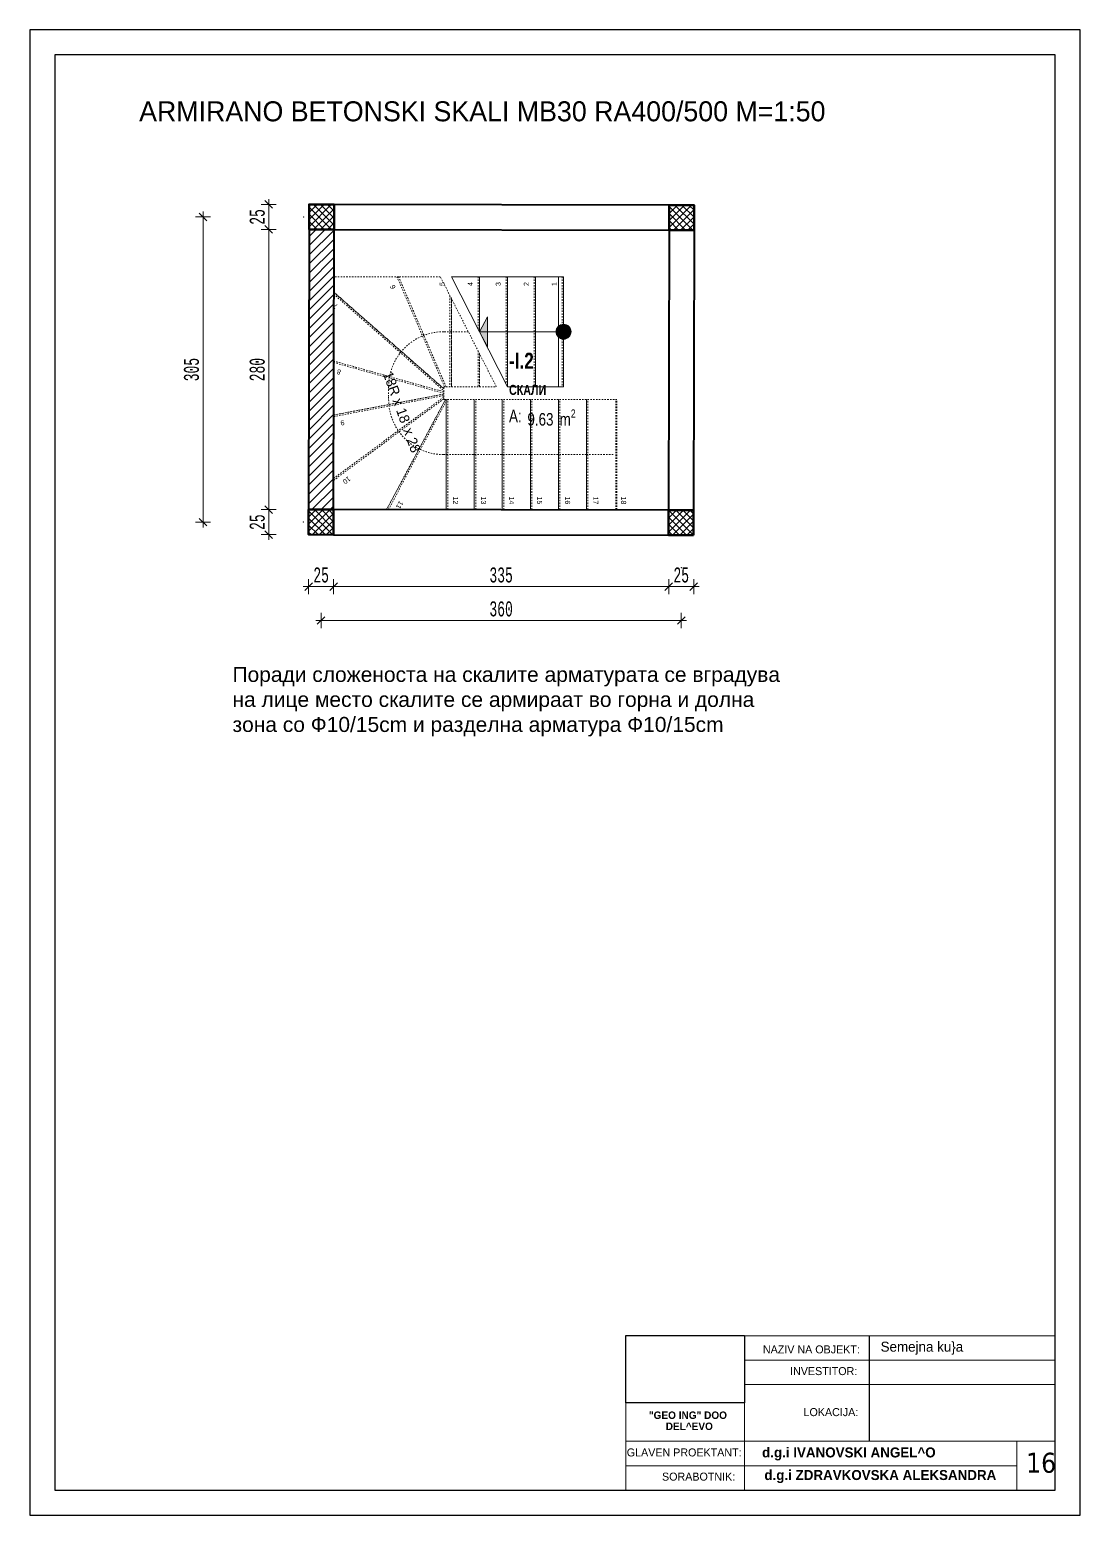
# Model space of a CAD drawing. Header units: inches. Extents: x -11900 to 13037, y 1089 to 2583.
# Drawn here: x 11987 to 13037, y 1089 to 2574 of the extents above; entities that cross this region are included whole.
import ezdxf

# ---------------------------------------------------------------- set-up
doc = ezdxf.new("R2010")
doc.units = ezdxf.units.IN
doc.header["$MEASUREMENT"] = 0
doc.linetypes.add('- Двойно прекъснати линии', pattern=[1093.611073, 529.166651, -211.666656, 141.111112, -211.666656])
doc.linetypes.add('Small Dashed', pattern=[282.222222, 141.111111, -141.111111])
for name, color, linetype in [('6 _ - Конструктивни оси.Dimensioning', 7, 'Continuous'), ('Model Unit - Zone', 7, 'Continuous'), ('PECAT', 7, 'Continuous'), ('Structural - Bearing', 7, 'Continuous'), ('Structural - Stair & Railing', 7, 'Continuous'), ('text', 1, 'Continuous')]:
    doc.layers.add(name, color=color, linetype=linetype)
doc.layers.add('KOTI', color=150, linetype='Continuous', lineweight=9)
doc.layers.add('Pecat_Pen_No__1', color=7, linetype='Continuous', lineweight=13)
doc.styles.add('GENERATED_STYLE_3', font='GOTHIC.TTF')
doc.styles.add('GENERATED_STYLE_4', font='arial.ttf')
doc.styles.add('GENERATED_STYLE_5', font='arialbd.ttf')
doc.styles.add('GENERATED_STYLE_6', font='Cambria Math.ttf')
doc.styles.add('koti', font='monotxt.shx', dxfattribs={"width": 0.6, "height": 15})
doc.styles.add('MACCSWISS', font='', dxfattribs={"height": 25})
doc.styles.add('MAKTIMS', font='', dxfattribs={"height": 20})
doc.styles.get("Standard").update_dxf_attribs({"font": 'arial.ttf'})
doc.styles.get('MACCSWISS').set_extended_font_data('MAC C Swiss')
doc.styles.get('MAKTIMS').set_extended_font_data('MAC C Times')
doc.dimstyles.new('100', dxfattribs={"dimtxt": 15, "dimasz": 0.1, "dimexe": 0.18, "dimexo": 0.0625, "dimgap": 4, "dimtad": 1, "dimdec": 0, "dimzin": 12, "dimdsep": 46, "dimtxsty": 'koti', "dimblk": 'A$C321216CB', "dimcen": 0.09, "dimse1": 1, "dimse2": 1, "dimclrd": 256, "dimclrt": 256, "dimadec": 3, "dimazin": 0, "dimtfac": 1, "dimtdec": 0, "dimtix": 1, "dimtmove": 2, "dimatfit": 3, "dimldrblk": 'A$C321216CB', "dimfxl": 0.18, "dimtolj": 1, "dimtzin": 0, "dimlwd": -1, "dimarcsym": 0})
picture_1 = doc.add_image_def('image1.jpg', size_in_pixel=(1216, 687))
pattern_1 = [(45, (6580.225, 2270.0285), (-3.5355335, 3.5355335), []), (135, (6580.225, 2270.0285), (3.5355335, 3.5355335), [])]

# ---------------------------------------------------------------- blocks, each defined once
blk = doc.blocks.new('A$C321216CB')
for p, q in [((-54, 0), (54, 0)), ((-38, -38), (38, 38)), ((0, -75), (0, 75))]:
    blk.add_line(p, q)
blk = doc.blocks.new('*D701')
at = {"layer": 'Defpoints', "color": 0, "transparency": 16777216}
for p in [(12226, 2386.7), (12160.3, 2081.6), (12226, 2081.6)]:
    blk.add_point(p, dxfattribs=at)
at = {"layer": 'KOTI', "transparency": 16777216}
blk.add_line((12160.3, 2386.6), (12160.3, 2081.7), dxfattribs=at)
at = {"layer": 'KOTI', "transparency": 16777216, "xscale": 0.1, "yscale": 0.1, "zscale": 0.1}
for p, rotation in [((12160.3, 2386.7), 90), ((12160.3, 2081.6), 270)]:
    blk.add_blockref('A$C321216CB', p, dxfattribs=dict(at, rotation=rotation))
at = {"layer": 'KOTI', "transparency": 16777216, "insert": (12148.8, 2234.1), "char_height": 15, "attachment_point": 5, "rotation": 90, "style": 'koti'}
blk.add_mtext('\\A1;305', dxfattribs=at)
blk = doc.blocks.new('*D702')
at = {"layer": 'Defpoints', "color": 0, "transparency": 16777216}
for p in [(12266.3, 2399.2), (12226, 2374.2), (12266.2, 2374.2)]:
    blk.add_point(p, dxfattribs=at)
at = {"layer": 'KOTI', "transparency": 16777216}
blk.add_line((12226, 2399.1), (12226, 2374.3), dxfattribs=at)
at = {"layer": 'KOTI', "transparency": 16777216, "xscale": 0.1, "yscale": 0.1, "zscale": 0.1}
for p, rotation in [((12226, 2399.2), 90), ((12226, 2374.2), 270)]:
    blk.add_blockref('A$C321216CB', p, dxfattribs=dict(at, rotation=rotation))
at = {"layer": 'KOTI', "transparency": 16777216, "insert": (12214.5, 2386.7), "char_height": 15, "attachment_point": 5, "rotation": 90, "style": 'koti'}
blk.add_mtext('\\A1;25', dxfattribs=at)
blk = doc.blocks.new('*D703')
at = {"layer": 'Defpoints', "color": 0, "transparency": 16777216}
for p in [(12266.2, 2374.2), (12226, 2094.1), (12290.8, 2094.1)]:
    blk.add_point(p, dxfattribs=at)
at = {"layer": 'KOTI', "transparency": 16777216}
blk.add_line((12226, 2374.1), (12226, 2094.2), dxfattribs=at)
at = {"layer": 'KOTI', "transparency": 16777216, "xscale": 0.1, "yscale": 0.1, "zscale": 0.1}
for p, rotation in [((12226, 2374.2), 90), ((12226, 2094.1), 270)]:
    blk.add_blockref('A$C321216CB', p, dxfattribs=dict(at, rotation=rotation))
at = {"layer": 'KOTI', "transparency": 16777216, "insert": (12214.5, 2234.1), "char_height": 15, "attachment_point": 5, "rotation": 90, "style": 'koti'}
blk.add_mtext('\\A1;280', dxfattribs=at)
blk = doc.blocks.new('*D704')
at = {"layer": 'Defpoints', "color": 0, "transparency": 16777216}
for p in [(12290.8, 2094.1), (12226, 2069.2), (12265.8, 2069.2)]:
    blk.add_point(p, dxfattribs=at)
at = {"layer": 'KOTI', "transparency": 16777216}
blk.add_line((12226, 2094), (12226, 2069.3), dxfattribs=at)
at = {"layer": 'KOTI', "transparency": 16777216, "xscale": 0.1, "yscale": 0.1, "zscale": 0.1}
for p, rotation in [((12226, 2094.1), 90), ((12226, 2069.2), 270)]:
    blk.add_blockref('A$C321216CB', p, dxfattribs=dict(at, rotation=rotation))
at = {"layer": 'KOTI', "transparency": 16777216, "insert": (12214.5, 2081.6), "char_height": 15, "attachment_point": 5, "rotation": 90, "style": 'koti'}
blk.add_mtext('\\A1;25', dxfattribs=at)
blk = doc.blocks.new('*D712')
at = {"layer": 'Defpoints', "color": 0, "transparency": 16777216}
for p in [(12265.8, 2164), (12290.8, 2164), (12265.8, 2017.2)]:
    blk.add_point(p, dxfattribs=at)
at = {"layer": 'KOTI', "transparency": 16777216}
blk.add_line((12290.7, 2017.2), (12265.9, 2017.2), dxfattribs=at)
at = {"layer": 'KOTI', "transparency": 16777216, "xscale": 0.1, "yscale": 0.1, "zscale": 0.1, "rotation": 180}
blk.add_blockref('A$C321216CB', (12265.8, 2017.2), dxfattribs=at)
at = {"layer": 'KOTI', "transparency": 16777216, "xscale": 0.1, "yscale": 0.1, "zscale": 0.1}
blk.add_blockref('A$C321216CB', (12290.8, 2017.2), dxfattribs=at)
at = {"layer": 'KOTI', "transparency": 16777216, "insert": (12278.3, 2028.7), "char_height": 15, "attachment_point": 5, "style": 'koti'}
blk.add_mtext('\\A1;25', dxfattribs=at)
blk = doc.blocks.new('*D713')
at = {"layer": 'Defpoints', "color": 0, "transparency": 16777216}
for p in [(12290.8, 2164), (12625.7, 2155), (12625.7, 2017.2)]:
    blk.add_point(p, dxfattribs=at)
at = {"layer": 'KOTI', "transparency": 16777216}
blk.add_line((12290.9, 2017.2), (12625.6, 2017.2), dxfattribs=at)
at = {"layer": 'KOTI', "transparency": 16777216, "xscale": 0.1, "yscale": 0.1, "zscale": 0.1, "rotation": 180}
blk.add_blockref('A$C321216CB', (12290.8, 2017.2), dxfattribs=at)
at = {"layer": 'KOTI', "transparency": 16777216, "xscale": 0.1, "yscale": 0.1, "zscale": 0.1}
blk.add_blockref('A$C321216CB', (12625.7, 2017.2), dxfattribs=at)
at = {"layer": 'KOTI', "transparency": 16777216, "insert": (12458.2, 2028.7), "char_height": 15, "attachment_point": 5, "style": 'koti'}
blk.add_mtext('\\A1;335', dxfattribs=at)
blk = doc.blocks.new('*D714')
at = {"layer": 'Defpoints', "color": 0, "transparency": 16777216}
for p in [(12625.7, 2155), (12650.7, 2155), (12650.7, 2017.2)]:
    blk.add_point(p, dxfattribs=at)
at = {"layer": 'KOTI', "transparency": 16777216}
blk.add_line((12625.8, 2017.2), (12650.6, 2017.2), dxfattribs=at)
at = {"layer": 'KOTI', "transparency": 16777216, "xscale": 0.1, "yscale": 0.1, "zscale": 0.1, "rotation": 180}
blk.add_blockref('A$C321216CB', (12625.7, 2017.2), dxfattribs=at)
at = {"layer": 'KOTI', "transparency": 16777216, "xscale": 0.1, "yscale": 0.1, "zscale": 0.1}
blk.add_blockref('A$C321216CB', (12650.7, 2017.2), dxfattribs=at)
at = {"layer": 'KOTI', "transparency": 16777216, "insert": (12638.2, 2028.7), "char_height": 15, "attachment_point": 5, "style": 'koti'}
blk.add_mtext('\\A1;25', dxfattribs=at)
blk = doc.blocks.new('*D715')
at = {"layer": 'Defpoints', "color": 0, "transparency": 16777216}
for p in [(12278.3, 2016.8), (12638.2, 2016.8), (12638.2, 1983.3)]:
    blk.add_point(p, dxfattribs=at)
at = {"layer": 'KOTI', "transparency": 16777216}
blk.add_line((12278.4, 1983.3), (12638.1, 1983.3), dxfattribs=at)
at = {"layer": 'KOTI', "transparency": 16777216, "xscale": 0.1, "yscale": 0.1, "zscale": 0.1, "rotation": 180}
blk.add_blockref('A$C321216CB', (12278.3, 1983.3), dxfattribs=at)
at = {"layer": 'KOTI', "transparency": 16777216, "xscale": 0.1, "yscale": 0.1, "zscale": 0.1}
blk.add_blockref('A$C321216CB', (12638.2, 1983.3), dxfattribs=at)
at = {"layer": 'KOTI', "transparency": 16777216, "insert": (12458.2, 1994.8), "char_height": 15, "attachment_point": 5, "style": 'koti'}
blk.add_mtext('\\A1;360', dxfattribs=at)

msp = doc.modelspace()

# ---------------------------------------------------------------- hatches: boundary and pattern name
at = {"layer": 'Structural - Bearing', "linetype": 'Continuous', "lineweight": 13}
h = msp.add_hatch(dxfattribs=at)
h.set_pattern_fill('1_БЕТОН_СГЛОБЯЕМИ_ЕЛЕМЕН_E7', color=256, scale=0.05, style=0, pattern_type=2)
h.set_pattern_definition(pattern_1)
h.paths.add_polyline_path([(12291.2, 2374.1), (12291.3, 2399.1), (12266.3, 2399.2), (12266.2, 2374.2)])
h = msp.add_hatch(dxfattribs=at)
h.set_pattern_fill('1_БЕТОН_СГЛОБЯЕМИ_ЕЛЕМЕН_E7', color=256, scale=0.05, style=0, pattern_type=2)
h.set_pattern_definition(pattern_1)
h.paths.add_polyline_path([(12651, 2373.6), (12651, 2398.6), (12626, 2398.6), (12626, 2373.6)])
at = {"layer": 'Structural - Bearing', "linetype": 'Continuous', "lineweight": 15}
h = msp.add_hatch(dxfattribs=at)
h.set_pattern_fill('COMMON_BRICK_0001', color=256, scale=0.05, style=0, pattern_type=2)
h.set_pattern_definition([(45, (6580.225, 2270.0285), (-4.596193, 4.596193), [])])
h.paths.add_polyline_path([(12266.2, 2374.2), (12265.8, 2094.2), (12290.8, 2094.1), (12291.2, 2374.1)])
at = {"layer": 'Structural - Bearing', "linetype": 'Continuous', "lineweight": 13}
h = msp.add_hatch(dxfattribs=at)
h.set_pattern_fill('1_БЕТОН_СГЛОБЯЕМИ_ЕЛЕМЕН_E7', color=256, scale=0.05, style=0, pattern_type=2)
h.set_pattern_definition(pattern_1)
h.paths.add_polyline_path([(12290.8, 2069.1), (12290.8, 2094.1), (12265.8, 2094.2), (12265.8, 2069.2)])
h = msp.add_hatch(dxfattribs=at)
h.set_pattern_fill('1_БЕТОН_СГЛОБЯЕМИ_ЕЛЕМЕН_E7', color=256, scale=0.05, style=0, pattern_type=2)
h.set_pattern_definition(pattern_1)
h.paths.add_polyline_path([(12650.5, 2068.6), (12650.6, 2093.6), (12625.6, 2093.6), (12625.5, 2068.6)])
at = {"layer": 'Structural - Stair & Railing', "linetype": 'Continuous', "lineweight": 20}
for points in [[(12436.6, 2272), (12444.6, 2257), (12444.6, 2287)], [(12520.6, 2279.5, 1), (12520.6, 2264.5, 1)]]:
    msp.add_hatch(color=256, dxfattribs=at).paths.add_polyline_path(points)

# ---------------------------------------------------------------- linework, layer by layer
msp.add_line((12825.9, 1268.4), (12825.9, 1162.8))
for points in [[(11987, 1088.9), (13037, 1088.9), (13037, 2573.9), (11987, 2573.9)], [(12012, 1113.9), (13012, 1113.9), (13012, 2548.9), (12012, 2548.9)]]:
    msp.add_lwpolyline(points, close=True)
at = {"layer": '6 _ - Конструктивни оси.Dimensioning', "linetype": '- Двойно прекъснати линии', "lineweight": 13, "ltscale": 0.01}
for p in [(12260.8, 2386.7), (12260.8, 2386.7), (12260.4, 2081.7), (12260.4, 2081.7)]:
    msp.add_point(p, dxfattribs=at)
at = {"layer": 'KOTI'}
msp.add_point((12638.2, 2036.2), dxfattribs=at)
msp.add_point((12638.2, 2036.2), dxfattribs=at)
at = {"layer": 'PECAT', "linetype": 'Continuous', "lineweight": 13}
for p, q in [((12582.9, 1215.5), (12582.9, 1268.4)), ((12582.9, 1242), (12582.9, 1268.4)), ((12582.9, 1195.2), (12582.9, 1268.4)), ((13012, 1268.4), (12609.8, 1268.4)), ((12701.6, 1113.7), (12701.6, 1268.4)), ((12701.6, 1215.5), (12701.6, 1268.4)), ((12582.9, 1201.4), (12582.9, 1254.3)), ((12582.9, 1244), (12582.9, 1244)), ((12701.6, 1244), (13012, 1244)), ((12582.9, 1113.9), (12582.9, 1219.7)), ((12582.9, 1219.5), (12582.9, 1219.5)), ((12701.6, 1219.5), (13012, 1219.5)), ((12582.9, 1162.8), (13012, 1162.8)), ((12825.9, 1162.8), (13012, 1162.8)), ((12973.7, 1113.9), (12973.7, 1162.8)), ((12582.9, 1138.3), (12973.7, 1138.3))]:
    msp.add_line(p, q, dxfattribs=at)
at = {"layer": 'Structural - Bearing', "linetype": 'Continuous', "lineweight": 60, "ltscale": 0.01, "flags": 128}
for points in [[(12291.2, 2374.1), (12291.3, 2399.1), (12266.3, 2399.2), (12266.2, 2374.2)], [(12651, 2373.6), (12651, 2398.6), (12626, 2398.6), (12626, 2373.6)], [(12290.8, 2069.1), (12290.8, 2094.1), (12265.8, 2094.2), (12265.8, 2069.2)], [(12650.5, 2068.6), (12650.6, 2093.6), (12625.6, 2093.6), (12625.5, 2068.6)]]:
    msp.add_lwpolyline(points, close=True, dxfattribs=at)
at = {"layer": 'Structural - Bearing', "linetype": 'Continuous', "lineweight": 40, "ltscale": 0.01, "flags": 128}
for points in [[(12626, 2398.6), (12291.3, 2399.1)], [(12266.2, 2374.2), (12265.8, 2094.2)], [(12290.8, 2094.1), (12291.2, 2374.1)], [(12291.2, 2374.1), (12626, 2373.6)], [(12626, 2373.6), (12625.6, 2093.6)], [(12651, 2373.6), (12650.6, 2093.6)], [(12625.6, 2093.6), (12290.8, 2094.1)], [(12290.8, 2069.1), (12625.5, 2068.6)]]:
    msp.add_lwpolyline(points, dxfattribs=at)
at = {"layer": 'Structural - Stair & Railing', "linetype": 'Small Dashed', "lineweight": 13, "ltscale": 0.01}
for p, q in [((12355.7, 2327), (12290.8, 2327)), ((12290.8, 2327), (12290.8, 2311.6)), ((12354, 2327), (12401.6, 2217)), ((12397.4, 2327), (12355.7, 2327)), ((12355.7, 2327), (12403.2, 2217)), ((12403.2, 2217), (12355.7, 2327)), ((12453.4, 2217), (12397.4, 2327)), ((12435.1, 2327), (12435.1, 2274.9)), ((12463.1, 2327), (12463.1, 2219.9)), ((12491.1, 2327), (12491.1, 2217)), ((12519.1, 2327), (12519.1, 2217)), ((12290.8, 2311.6), (12400.8, 2215.1)), ((12400.8, 2215.1), (12290.8, 2311.6)), ((12290.8, 2311.6), (12290.8, 2242.7)), ((12290.8, 2309.6), (12400.8, 2213.1)), ((12407.1, 2307.9), (12407.1, 2217)), ((12408.6, 2305), (12408.6, 2217)), ((12408.6, 2217), (12408.6, 2305)), ((12425.4, 2272), (12400.8, 2272)), ((12290.8, 2242.7), (12400.8, 2212)), ((12400.8, 2212), (12290.8, 2242.7)), ((12290.8, 2242.7), (12290.8, 2206.6)), ((12435.1, 2252.9), (12435.1, 2217)), ((12436.6, 2250), (12436.6, 2217)), ((12436.6, 2217), (12436.6, 2250)), ((12290.8, 2241.2), (12400.8, 2210.4)), ((12345.8, 2217), (12345.8, 2206.6)), ((12400.8, 2215.1), (12400.8, 2217)), ((12400.8, 2217), (12403.2, 2217)), ((12400.8, 2212), (12400.8, 2215.1)), ((12403.2, 2217), (12408.6, 2217)), ((12408.6, 2217), (12436.6, 2217)), ((12436.6, 2217), (12453.4, 2217)), ((12290.8, 2188.7), (12400.8, 2209.6)), ((12400.8, 2209.6), (12290.8, 2188.7)), ((12290.8, 2187.1), (12400.8, 2208.1)), ((12290.8, 2125.3), (12400.8, 2206.7)), ((12400.8, 2206.7), (12290.8, 2125.3)), ((12290.8, 2206.6), (12290.8, 2188.7)), ((12290.8, 2123.4), (12400.8, 2204.9)), ((12343.8, 2094.1), (12402.5, 2204.1)), ((12402.5, 2204.1), (12343.8, 2094.1)), ((12345.5, 2094.1), (12404.2, 2204.1)), ((12345.8, 2206.6), (12345.8, 2204.1)), ((12400.8, 2209.6), (12400.8, 2212)), ((12400.8, 2206.7), (12400.8, 2209.6)), ((12400.8, 2206.6), (12400.8, 2206.7)), ((12400.8, 2204.1), (12400.8, 2206.6)), ((12402.5, 2204.1), (12400.8, 2204.1)), ((12403.4, 2204.1), (12402.5, 2204.1)), ((12403.4, 2094.1), (12403.4, 2204.1)), ((12403.4, 2204.1), (12403.4, 2094.1)), ((12431.4, 2204.1), (12403.4, 2204.1)), ((12404.9, 2094.1), (12404.9, 2204.1)), ((12431.4, 2094.1), (12431.4, 2204.1)), ((12431.4, 2204.1), (12431.4, 2094.1)), ((12459.4, 2204.1), (12431.4, 2204.1)), ((12432.9, 2094.1), (12432.9, 2204.1)), ((12459.4, 2094.1), (12459.4, 2204.1)), ((12459.4, 2204.1), (12459.4, 2094.1)), ((12487.4, 2204.1), (12459.4, 2204.1)), ((12460.9, 2094.1), (12460.9, 2204.1)), ((12487.4, 2094.1), (12487.4, 2204.1)), ((12487.4, 2204.1), (12487.4, 2094.1)), ((12515.4, 2204.1), (12487.4, 2204.1)), ((12488.9, 2094.1), (12488.9, 2204.1)), ((12515.4, 2094.1), (12515.4, 2204.1)), ((12515.4, 2204.1), (12515.4, 2094.1)), ((12543.4, 2204.1), (12515.4, 2204.1)), ((12516.9, 2094.1), (12516.9, 2204.1)), ((12543.4, 2094.1), (12543.4, 2204.1)), ((12543.4, 2204.1), (12543.4, 2094.1)), ((12571.4, 2204.1), (12543.4, 2204.1)), ((12544.9, 2094.1), (12544.9, 2204.1)), ((12573.9, 2204.1), (12571.4, 2204.1)), ((12572.9, 2094.1), (12572.9, 2204.1)), ((12573.9, 2094.1), (12573.9, 2204.1)), ((12290.8, 2188.7), (12290.8, 2125.3)), ((12400.8, 2149.1), (12543.4, 2149.1)), ((12543.4, 2149.1), (12571.4, 2149.1)), ((12290.8, 2125.3), (12290.8, 2094.1)), ((12290.8, 2094.1), (12343.8, 2094.1)), ((12343.8, 2094.1), (12403.4, 2094.1)), ((12403.4, 2094.1), (12431.4, 2094.1)), ((12431.4, 2094.1), (12459.4, 2094.1)), ((12459.4, 2094.1), (12487.4, 2094.1)), ((12487.4, 2094.1), (12515.4, 2094.1)), ((12515.4, 2094.1), (12543.4, 2094.1)), ((12543.4, 2094.1), (12571.4, 2094.1)), ((12571.4, 2094.1), (12573.9, 2094.1))]:
    msp.add_line(p, q, dxfattribs=at)
at = {"layer": 'Structural - Stair & Railing', "linetype": 'Continuous', "lineweight": 13, "ltscale": 0.01}
for p, q in [((12515.6, 2327), (12408.6, 2327)), ((12515.6, 2217), (12515.6, 2327)), ((12464.6, 2217), (12515.6, 2217))]:
    msp.add_line(p, q, dxfattribs=at)
at = {"layer": 'Structural - Stair & Railing', "linetype": 'Continuous', "lineweight": 18, "ltscale": 0.01}
for p, q in [((12436.6, 2327), (12408.6, 2327)), ((12464.6, 2217), (12408.6, 2327)), ((12464.6, 2327), (12436.6, 2327)), ((12436.6, 2327), (12436.6, 2272)), ((12436.6, 2272), (12436.6, 2327)), ((12492.6, 2327), (12464.6, 2327)), ((12464.6, 2327), (12464.6, 2217)), ((12464.6, 2217), (12464.6, 2327)), ((12520.6, 2327), (12492.6, 2327)), ((12492.6, 2327), (12492.6, 2217)), ((12492.6, 2217), (12492.6, 2327)), ((12520.6, 2217), (12520.6, 2327)), ((12492.6, 2272), (12436.6, 2272)), ((12520.6, 2272), (12492.6, 2272)), ((12464.6, 2217), (12492.6, 2217)), ((12492.6, 2217), (12520.6, 2217))]:
    msp.add_line(p, q, dxfattribs=at)
at = {"layer": 'Structural - Stair & Railing', "linetype": 'Continuous', "lineweight": 18, "ltscale": 0.01, "flags": 128}
msp.add_lwpolyline([(12436.6, 2272), (12444.6, 2257), (12444.6, 2287)], close=True, dxfattribs=at)
msp.add_lwpolyline([(12520.6, 2279.5, 1), (12520.6, 2264.5, 1)], format="xyb", close=True, dxfattribs=at)
at = {"layer": 'Structural - Stair & Railing', "linetype": 'Small Dashed', "lineweight": 13, "ltscale": 0.01}
for centre, start, end in [((12400.8, 2217), 90, 180), ((12400.8, 2204.1), 180, 270)]:
    msp.add_arc(centre, 55, start, end, dxfattribs=at)

# ---------------------------------------------------------------- texts
at = {"layer": 'Model Unit - Zone', "linetype": 'Continuous', "lineweight": 13, "attachment_point": 1}
for s, insert, char_height, style in [('\\A1;\\pt0;{\\fCentury Gothic|b1|i0|c204|p34;\\W0.8;-I.2}', (12466.1, 2250.9), 16, 'GENERATED_STYLE_5'), ('\\A1;\\pt0;{\\fCentury Gothic|b0|i0|c204|p34;\\W0.8;A: }', (12466.1, 2194), 12.5, 'GENERATED_STYLE_4'), ('\\A1;\\pt0,100;{\\fCentury Gothic|b0|i0|c204|p34;\\W0.8;9.63\\H0.66x;\\S^  ;\\H1.5152x; m\\H0.66x;\\S2^  ;}', (12484.5, 2194.3), 12.5, 'GENERATED_STYLE_4')]:
    msp.add_mtext(s, dxfattribs=dict(at, insert=insert, char_height=char_height, style=style))
at = {"layer": 'Model Unit - Zone', "linetype": 'Continuous', "lineweight": 35, "insert": (12466.1, 2218.8), "char_height": 10, "attachment_point": 1, "style": 'GENERATED_STYLE_5'}
msp.add_mtext('\\A1;\\pt0;{\\fCentury Gothic|b1|i0|c204|p34;\\W0.8;СКАЛИ}', dxfattribs=at)
at = {"layer": 'PECAT', "ltscale": 0.1, "insert": (12982.9, 1151.4), "char_height": 20, "width": 45.6, "attachment_point": 1}
msp.add_mtext('{\\fTahoma|b0|i0|c0|p34;\\C0;16}', dxfattribs=at)
at = {"layer": 'Pecat_Pen_No__1', "linetype": 'Continuous', "style": 'GENERATED_STYLE_5'}
for s, insert, char_height, attachment_point in [('{\\fMAC C Swiss|b0|i0|c0|p34;Semejna ku\\}a}', (12837.5, 1262.4), 10, 1), ('{\\fMAC C Swiss|b0|i0|c0|p34;NAZIV NA OBJEKT:}', (12768.3, 1258.7), 8, 2), ('{\\fMAC C Swiss|b0|i0|c0|p34;LOKACIJA:}', (12787.8, 1196), 8, 2)]:
    msp.add_mtext(s, dxfattribs=dict(at, insert=insert, char_height=char_height, attachment_point=attachment_point))
for s, insert, char_height, width, attachment_point in [('{\\fMAC C Swiss|b0|i0|c0|p34;INVESTITOR:}', (12780.6, 1237), 8, 94.063, 2), ('{\\fMAC C Swiss|b0|i0|c0|p34;GLAVEN PROEKTANT:}', (12583.8, 1155.7), 8, 224.137, 1), ('{\\fMAC C Swiss|b1|i0|c0|p34;d.g.i IVANOVSKI ANGEL^ O }', (12719, 1156.7), 10, 328.61, 1), ('{\\fMAC C Swiss|b0|i0|c0|p34;SORABOTNIK:}', (12619, 1131.5), 8, 224.137, 1), ('\\pi-30,l40,t40;{\\fMAC C Swiss|b1|i0|c0|p34;d.g.i ZDRAVKOVSKA ALEKSANDRA   }', (12711.3, 1134.1), 10, 328.61, 1)]:
    msp.add_mtext(s, dxfattribs=dict(at, insert=insert, char_height=char_height, width=width, attachment_point=attachment_point))
at = {"layer": 'Pecat_Pen_No__1', "linetype": 'Continuous', "insert": (12644.9, 1183.3), "char_height": 7.5, "attachment_point": 5, "line_spacing_factor": 0.887159, "style": 'GENERATED_STYLE_5'}
msp.add_mtext('\\A1;{\\fMAC C Swiss|b1|i0|c0|p34;"GEO ING" DOO\\P DEL^ EVO}', dxfattribs=at)
at = {"layer": 'Structural - Stair & Railing', "linetype": 'Continuous', "lineweight": 20}
for s, insert, char_height, attachment_point, rotation, style in [('\\A1;{\\fArial|b0|i0|c0|p34;6}', (12350.8, 2314.9), 5, 4, 113.3587, 'GENERATED_STYLE_3'), ('\\A1;{\\fArial|b0|i0|c0|p34;5}', (12399.3, 2317.7), 5, 4, 90, 'GENERATED_STYLE_3'), ('\\A1;{\\fArial|b0|i0|c0|p34;4}', (12427.3, 2317.7), 5, 4, 90, 'GENERATED_STYLE_3'), ('\\A1;{\\fArial|b0|i0|c0|p34;3}', (12455.3, 2317.7), 5, 4, 90, 'GENERATED_STYLE_3'), ('\\A1;{\\fArial|b0|i0|c0|p34;2}', (12483.3, 2317.7), 5, 4, 90, 'GENERATED_STYLE_3'), ('\\A1;{\\fArial|b0|i0|c0|p34;1}', (12511.3, 2317.7), 5, 4, 90, 'GENERATED_STYLE_3'), ('\\A1;{\\fArial|b0|i0|c0|p34;7}', (12294, 2296.4), 5, 4, 138.7503, 'GENERATED_STYLE_3'), ('\\A1;{\\fArial|b0|i0|c0|p34;8}', (12297.9, 2231.2), 5, 4, 164.3947, 'GENERATED_STYLE_3'), ('\\A1;\\pt0,7100;{\\fCentury Gothic|b0|i0|c0|p34;18R x 18\\H0.66x;\\S^  ;\\H1.5152x; x 28\\H0.66x;\\S^  ;\\S^  ;}', (12352.4, 2186.7), 10, 8, 289.7498, 'GENERATED_STYLE_6'), ('\\A1;{\\fArial|b0|i0|c0|p34;9}', (12301.5, 2181.3), 5, 4, 190.7612, 'GENERATED_STYLE_3'), ('\\A1;{\\fArial|b0|i0|c0|p34;10}', (12307, 2125.8), 5, 4, 216.524, 'GENERATED_STYLE_3'), ('\\A1;{\\fArial|b0|i0|c0|p34;11}', (12358.7, 2102.2), 5, 4, 241.9142, 'GENERATED_STYLE_3'), ('\\A1;{\\fArial|b0|i0|c0|p34;12}', (12412.7, 2107.2), 5, 4, 270, 'GENERATED_STYLE_3'), ('\\A1;{\\fArial|b0|i0|c0|p34;13}', (12440.6, 2107.2), 5, 4, 270, 'GENERATED_STYLE_3'), ('\\A1;{\\fArial|b0|i0|c0|p34;14}', (12468.7, 2107.2), 5, 4, 270, 'GENERATED_STYLE_3'), ('\\A1;{\\fArial|b0|i0|c0|p34;15}', (12496.6, 2107.2), 5, 4, 270, 'GENERATED_STYLE_3'), ('\\A1;{\\fArial|b0|i0|c0|p34;16}', (12524.6, 2107.2), 5, 4, 270, 'GENERATED_STYLE_3'), ('\\A1;{\\fArial|b0|i0|c0|p34;17}', (12552.7, 2107.2), 5, 4, 270, 'GENERATED_STYLE_3'), ('\\A1;{\\fArial|b0|i0|c0|p34;18}', (12580.6, 2107.2), 5, 4, 270, 'GENERATED_STYLE_3')]:
    msp.add_mtext(s, dxfattribs=dict(at, insert=insert, char_height=char_height, attachment_point=attachment_point, rotation=rotation, style=style))
at = {"layer": 'text', "insert": (12096.4, 2502.3), "char_height": 20, "width": 972.704, "attachment_point": 1, "style": 'MAKTIMS'}
msp.add_mtext('{\\fMAC C Swiss|b0|i0|c0|p34;ARMIRANO BETONSKI SKALI MB30 RA400/500 M=1:50}', dxfattribs=at)
at = {"layer": 'text', "color": 7, "insert": (12189.7, 1936.9), "char_height": 15, "width": 548.488, "attachment_point": 1, "style": 'MACCSWISS'}
msp.add_mtext('{\\fArial|b0|i0|c204|p34;Поради сложеноста на скалите арматурата се вградува на лице место\\fArial|b0|i0|c0|p34; \\fArial|b0|i0|c204|p34;скалите се армираат во горна и долна зона со Ф10/15\\fArial|b0|i0|c0|p34;cm \\fArial|b0|i0|c204|p34;и разделна арматура Ф\\fArial|b0|i0|c0|p34;10\\fArial|b0|i0|c204|p34;/\\fArial|b0|i0|c0|p34;15cm}', dxfattribs=at)

# ---------------------------------------------------------------- dimensions: what is measured, and where the dimension line sits
at = {"layer": 'KOTI'}
for base, p1, p2, picture, middle in [((12160.3, 2081.6), (12226, 2386.7), (12226, 2081.6), '*D701', (12148.8, 2234.1)), ((12226, 2374.2), (12266.3, 2399.2), (12266.2, 2374.2), '*D702', (12214.5, 2386.7)), ((12226, 2094.1), (12266.2, 2374.2), (12290.8, 2094.1), '*D703', (12214.5, 2234.1)), ((12226, 2069.2), (12290.8, 2094.1), (12265.8, 2069.2), '*D704', (12214.5, 2081.6))]:
    dim = msp.add_linear_dim(base=base, p1=p1, p2=p2, angle=90, dimstyle='100', dxfattribs=at)
    dim.commit()
    dim.dimension.update_dxf_attribs({"geometry": picture, "text_midpoint": middle})
for base, p1, p2, picture, middle in [((12265.8, 2017.2), (12290.8, 2164), (12265.8, 2164), '*D712', (12278.3, 2028.7)), ((12625.7, 2017.2), (12290.8, 2164), (12625.7, 2155), '*D713', (12458.2, 2028.7)), ((12650.7, 2017.2), (12625.7, 2155), (12650.7, 2155), '*D714', (12638.2, 2028.7)), ((12638.2, 1983.3), (12278.3, 2016.8), (12638.2, 2016.8), '*D715', (12458.2, 1994.8))]:
    dim = msp.add_linear_dim(base=base, p1=p1, p2=p2, dimstyle='100', dxfattribs=at)
    dim.commit()
    dim.dimension.update_dxf_attribs({"geometry": picture, "text_midpoint": middle})

# ---------------------------------------------------------------- pictures from other files: only their frames are drawn
image = msp.add_image(picture_1, insert=(12582.9, 1201.4), size_in_units=(118.7, 67.1))
image.dxf.flags = 7

doc.saveas('drawing.dxf')
